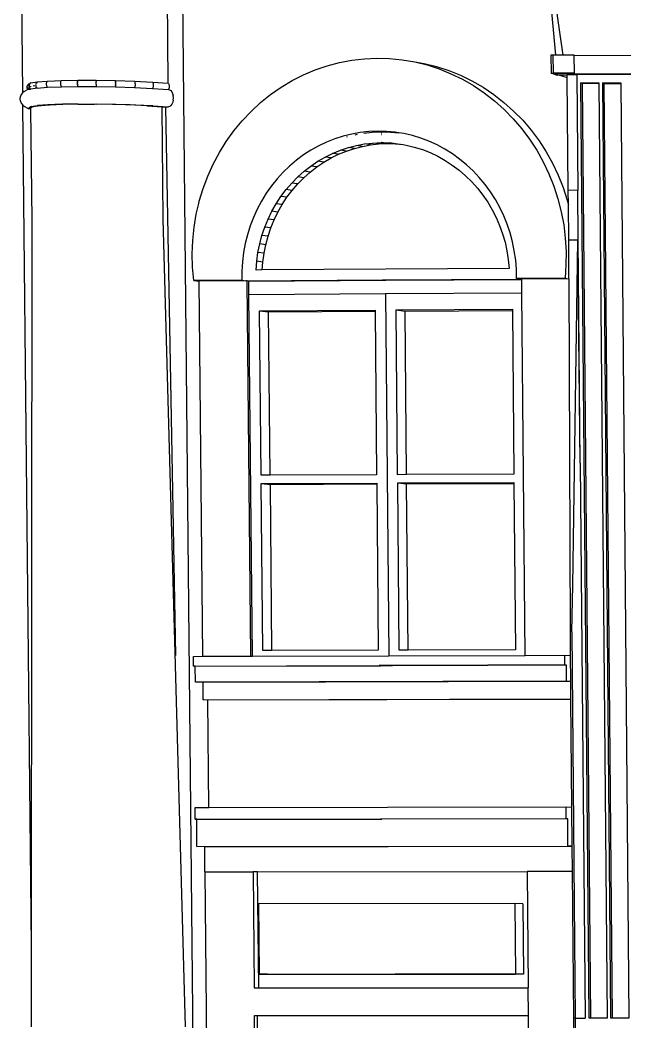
# Model space of a CAD drawing. Extents: x -106 to 80, y -44 to 65.
# Drawn here: x -77.83 to -65.61, y 6.9 to 27.15 of the extents above; entities that cross this region are included whole.
import ezdxf

# ---------------------------------------------------------------- set-up
doc = ezdxf.new("R2010")
doc.units = 0
doc.layers.get('0').update_dxf_attribs({"linetype": 'CONTINUOUS'})

msp = doc.modelspace()

# ---------------------------------------------------------------- linework, layer by layer
for p, q in [((-74.568, 29.406), (-74.251, -2.515)), ((-67.012, 26.436), (-67.238, 28.999)), ((-66.861, 26.435), (-67.238, 28.999)), ((-77.773, 25.679), (-77.806, 28.83)), ((-74.834, 25.867), (-74.853, 27.734)), ((-71.38, 26.286), (-71.129, 26.333)), ((-71.129, 26.333), (-70.875, 26.363)), ((-70.875, 26.363), (-70.621, 26.374)), ((-70.621, 26.374), (-70.366, 26.367)), ((-70.366, 26.367), (-70.112, 26.341)), ((-70.112, 26.341), (-69.86, 26.298)), ((-67.109, 26.433), (-67.106, 26.07)), ((-67.068, 26.432), (-67.109, 26.433)), ((-67.068, 26.436), (-67.068, 26.432)), ((-67.012, 26.436), (-67.068, 26.436)), ((-67.068, 26.432), (-67.065, 26.074)), ((-66.861, 26.435), (-67.012, 26.436)), ((-66.646, 26.434), (-66.861, 26.435)), ((-66.633, 26.429), (-66.646, 26.434)), ((-66.646, 26.434), (-66.646, 26.43)), ((-66.646, 26.43), (-66.643, 26.071)), ((-66.633, 26.429), (-66.646, 26.43)), ((-63.131, 26.406), (-66.633, 26.429)), ((-72.106, 26.038), (-71.869, 26.138)), ((-71.869, 26.138), (-71.627, 26.22)), ((-71.627, 26.22), (-71.38, 26.286)), ((-69.86, 26.298), (-69.665, 26.264)), ((-69.86, 26.298), (-69.611, 26.237)), ((-69.665, 26.264), (-69.417, 26.203)), ((-69.611, 26.237), (-69.367, 26.158)), ((-69.417, 26.203), (-69.173, 26.124)), ((-69.367, 26.158), (-69.128, 26.061)), ((-69.173, 26.124), (-68.934, 26.028)), ((-77.272, 25.913), (-76.993, 25.924)), ((-76.993, 25.924), (-76.999, 25.917)), ((-76.993, 25.924), (-76.659, 25.929)), ((-76.663, 25.922), (-76.666, 25.914)), ((-76.659, 25.929), (-76.663, 25.922)), ((-76.659, 25.922), (-76.659, 25.929)), ((-76.659, 25.929), (-76.288, 25.928)), ((-76.29, 25.921), (-76.292, 25.913)), ((-76.288, 25.928), (-76.29, 25.921)), ((-76.288, 25.912), (-76.288, 25.928)), ((-76.288, 25.928), (-75.9, 25.921)), ((-75.9, 25.921), (-75.9, 25.914)), ((-75.9, 25.905), (-75.9, 25.921)), ((-75.9, 25.921), (-75.515, 25.908)), ((-72.557, 25.788), (-72.335, 25.921)), ((-72.335, 25.921), (-72.106, 26.038)), ((-69.128, 26.061), (-68.895, 25.948)), ((-68.934, 26.028), (-68.703, 25.915)), ((-68.895, 25.948), (-68.671, 25.819)), ((-67.008, 26.039), (-67.106, 26.07)), ((-67.106, 26.07), (-67.052, 26.07)), ((-66.643, 26.071), (-67.065, 26.074)), ((-67.065, 26.074), (-67.052, 26.07)), ((-67.052, 26.07), (-66.954, 26.039)), ((-67.052, 26.07), (-66.63, 26.067)), ((-67.008, 26.039), (-66.954, 26.039)), ((-66.954, 26.039), (-66.778, 25.983)), ((-66.954, 26.039), (-66.778, 26.038)), ((-66.589, 26.037), (-66.778, 26.038)), ((-66.778, 25.983), (-66.778, 26.038)), ((-66.758, 23.704), (-66.778, 25.983)), ((-66.643, 26.071), (-66.63, 26.067)), ((-66.63, 26.067), (-66.589, 26.054)), ((-66.63, 26.067), (-64.992, 26.056)), ((-66.589, 26.054), (-64.952, 26.044)), ((-66.589, 26.037), (-66.589, 26.054)), ((-66.589, 26.037), (-66.568, 23.703)), ((-77.741, 25.703), (-77.696, 25.729)), ((-77.669, 25.739), (-77.696, 25.729)), ((-77.687, 25.801), (-77.688, 25.788)), ((-77.688, 25.788), (-77.687, 25.776)), ((-77.684, 25.813), (-77.687, 25.801)), ((-77.687, 25.776), (-77.684, 25.764)), ((-77.679, 25.824), (-77.684, 25.813)), ((-77.684, 25.764), (-77.679, 25.752)), ((-77.673, 25.834), (-77.679, 25.824)), ((-77.679, 25.752), (-77.672, 25.742)), ((-77.664, 25.843), (-77.673, 25.834)), ((-77.672, 25.742), (-77.669, 25.739)), ((-77.654, 25.745), (-77.669, 25.739)), ((-77.654, 25.85), (-77.664, 25.843)), ((-77.654, 25.85), (-77.611, 25.875)), ((-77.654, 25.845), (-77.654, 25.85)), ((-77.649, 25.847), (-77.654, 25.85)), ((-77.654, 25.83), (-77.654, 25.838)), ((-77.654, 25.808), (-77.654, 25.82)), ((-77.654, 25.767), (-77.654, 25.781)), ((-77.654, 25.745), (-77.653, 25.745)), ((-77.653, 25.745), (-77.653, 25.752)), ((-77.653, 25.745), (-77.64, 25.747)), ((-77.639, 25.841), (-77.644, 25.844)), ((-77.643, 25.826), (-77.644, 25.813)), ((-77.644, 25.813), (-77.643, 25.801)), ((-77.641, 25.838), (-77.643, 25.826)), ((-77.643, 25.801), (-77.64, 25.789)), ((-77.639, 25.841), (-77.641, 25.838)), ((-77.638, 25.785), (-77.641, 25.774)), ((-77.641, 25.759), (-77.641, 25.749)), ((-77.641, 25.749), (-77.64, 25.747)), ((-77.64, 25.789), (-77.638, 25.785)), ((-77.64, 25.747), (-77.613, 25.751)), ((-77.636, 25.849), (-77.639, 25.841)), ((-77.638, 25.785), (-77.635, 25.777)), ((-77.629, 25.859), (-77.636, 25.849)), ((-77.633, 25.797), (-77.636, 25.789)), ((-77.635, 25.777), (-77.628, 25.766)), ((-77.629, 25.803), (-77.633, 25.797)), ((-77.621, 25.868), (-77.629, 25.859)), ((-77.628, 25.766), (-77.62, 25.757)), ((-77.611, 25.875), (-77.621, 25.868)), ((-77.62, 25.757), (-77.613, 25.751)), ((-77.613, 25.751), (-77.61, 25.752)), ((-77.611, 25.875), (-77.482, 25.896)), ((-77.611, 25.869), (-77.611, 25.875)), ((-77.61, 25.793), (-77.611, 25.806)), ((-77.61, 25.752), (-77.61, 25.759)), ((-77.61, 25.752), (-77.608, 25.752)), ((-77.609, 25.794), (-77.609, 25.806)), ((-77.608, 25.752), (-77.521, 25.766)), ((-77.608, 25.752), (-77.608, 25.759)), ((-77.527, 25.807), (-77.562, 25.814)), ((-77.501, 25.768), (-77.521, 25.766)), ((-77.511, 25.847), (-77.512, 25.835)), ((-77.512, 25.835), (-77.511, 25.822)), ((-77.508, 25.859), (-77.511, 25.847)), ((-77.511, 25.822), (-77.508, 25.81)), ((-77.504, 25.87), (-77.508, 25.859)), ((-77.508, 25.81), (-77.503, 25.798)), ((-77.498, 25.88), (-77.504, 25.87)), ((-77.503, 25.798), (-77.497, 25.788)), ((-77.496, 25.777), (-77.501, 25.77)), ((-77.501, 25.77), (-77.501, 25.768)), ((-77.48, 25.77), (-77.501, 25.768)), ((-77.49, 25.889), (-77.498, 25.88)), ((-77.497, 25.788), (-77.489, 25.778)), ((-77.482, 25.896), (-77.49, 25.889)), ((-77.489, 25.778), (-77.48, 25.77)), ((-77.482, 25.896), (-77.272, 25.913)), ((-77.481, 25.872), (-77.481, 25.882)), ((-77.48, 25.77), (-77.27, 25.787)), ((-77.297, 25.864), (-77.298, 25.852)), ((-77.298, 25.852), (-77.297, 25.839)), ((-77.295, 25.876), (-77.297, 25.864)), ((-77.297, 25.839), (-77.294, 25.827)), ((-77.291, 25.887), (-77.295, 25.876)), ((-77.294, 25.827), (-77.29, 25.815)), ((-77.286, 25.897), (-77.291, 25.887)), ((-77.29, 25.815), (-77.285, 25.804)), ((-77.279, 25.906), (-77.286, 25.897)), ((-77.285, 25.804), (-77.278, 25.795)), ((-77.272, 25.913), (-77.279, 25.906)), ((-77.278, 25.795), (-77.27, 25.787)), ((-77.27, 25.787), (-76.991, 25.798)), ((-77.011, 25.887), (-77.013, 25.875)), ((-77.013, 25.875), (-77.013, 25.863)), ((-77.013, 25.863), (-77.012, 25.851)), ((-77.012, 25.851), (-77.01, 25.838)), ((-77.008, 25.898), (-77.011, 25.887)), ((-77.01, 25.838), (-77.007, 25.826)), ((-77.004, 25.908), (-77.008, 25.898)), ((-77.007, 25.826), (-77.003, 25.816)), ((-76.999, 25.917), (-77.004, 25.908)), ((-77.003, 25.816), (-76.997, 25.806)), ((-76.997, 25.806), (-76.991, 25.798)), ((-76.991, 25.798), (-76.658, 25.803)), ((-76.672, 25.881), (-76.673, 25.868)), ((-76.673, 25.868), (-76.672, 25.856)), ((-76.671, 25.893), (-76.672, 25.881)), ((-76.672, 25.856), (-76.671, 25.843)), ((-76.669, 25.904), (-76.671, 25.893)), ((-76.671, 25.843), (-76.668, 25.832)), ((-76.666, 25.914), (-76.669, 25.904)), ((-76.668, 25.832), (-76.665, 25.821)), ((-76.665, 25.821), (-76.662, 25.811)), ((-76.662, 25.811), (-76.658, 25.803)), ((-76.658, 25.881), (-76.658, 25.893)), ((-76.658, 25.832), (-76.658, 25.856)), ((-76.658, 25.803), (-76.658, 25.811)), ((-76.658, 25.803), (-76.287, 25.802)), ((-76.293, 25.903), (-76.294, 25.892)), ((-76.294, 25.892), (-76.294, 25.88)), ((-76.294, 25.88), (-76.294, 25.867)), ((-76.294, 25.867), (-76.294, 25.855)), ((-76.294, 25.855), (-76.293, 25.842)), ((-76.292, 25.913), (-76.293, 25.903)), ((-76.293, 25.842), (-76.292, 25.831)), ((-76.292, 25.831), (-76.291, 25.82)), ((-76.291, 25.82), (-76.289, 25.81)), ((-76.289, 25.81), (-76.287, 25.802)), ((-76.288, 25.88), (-76.288, 25.891)), ((-76.287, 25.831), (-76.287, 25.842)), ((-76.287, 25.802), (-76.287, 25.81)), ((-76.287, 25.802), (-75.899, 25.795)), ((-75.9, 25.914), (-75.899, 25.905)), ((-75.899, 25.872), (-75.9, 25.884)), ((-75.899, 25.905), (-75.899, 25.895)), ((-75.899, 25.895), (-75.899, 25.884)), ((-75.899, 25.884), (-75.898, 25.872)), ((-75.899, 25.823), (-75.899, 25.835)), ((-75.899, 25.795), (-75.899, 25.803)), ((-75.898, 25.803), (-75.899, 25.795)), ((-75.899, 25.795), (-75.514, 25.782)), ((-75.898, 25.872), (-75.898, 25.86)), ((-75.898, 25.86), (-75.898, 25.847)), ((-75.898, 25.847), (-75.898, 25.835)), ((-75.898, 25.835), (-75.898, 25.823)), ((-75.898, 25.823), (-75.898, 25.812)), ((-75.898, 25.812), (-75.898, 25.803)), ((-75.515, 25.908), (-75.512, 25.901)), ((-75.515, 25.901), (-75.515, 25.908)), ((-75.515, 25.908), (-75.153, 25.889)), ((-75.511, 25.79), (-75.514, 25.782)), ((-75.514, 25.782), (-75.152, 25.763)), ((-75.512, 25.901), (-75.51, 25.892)), ((-75.509, 25.799), (-75.511, 25.79)), ((-75.51, 25.892), (-75.508, 25.882)), ((-75.507, 25.81), (-75.509, 25.799)), ((-75.508, 25.882), (-75.507, 25.871)), ((-75.507, 25.871), (-75.506, 25.859)), ((-75.506, 25.822), (-75.507, 25.81)), ((-75.506, 25.859), (-75.505, 25.847)), ((-75.505, 25.847), (-75.506, 25.834)), ((-75.506, 25.834), (-75.506, 25.822)), ((-75.153, 25.889), (-75.149, 25.882)), ((-75.153, 25.889), (-74.834, 25.867)), ((-75.148, 25.771), (-75.152, 25.763)), ((-75.152, 25.763), (-74.833, 25.741)), ((-75.149, 25.882), (-75.145, 25.874)), ((-75.144, 25.781), (-75.148, 25.771)), ((-75.145, 25.874), (-75.141, 25.863)), ((-75.141, 25.792), (-75.144, 25.781)), ((-75.141, 25.863), (-75.139, 25.852)), ((-75.138, 25.803), (-75.141, 25.792)), ((-75.139, 25.852), (-75.137, 25.84)), ((-75.137, 25.816), (-75.138, 25.803)), ((-75.137, 25.84), (-75.137, 25.828)), ((-75.137, 25.828), (-75.137, 25.816)), ((-74.834, 25.867), (-74.829, 25.86)), ((-74.828, 25.749), (-74.833, 25.741)), ((-74.833, 25.741), (-74.807, 25.737)), ((-74.829, 25.86), (-74.824, 25.851)), ((-74.823, 25.759), (-74.828, 25.749)), ((-74.824, 25.851), (-74.82, 25.841)), ((-74.819, 25.769), (-74.823, 25.759)), ((-74.82, 25.841), (-74.817, 25.83)), ((-74.816, 25.781), (-74.819, 25.769)), ((-74.817, 25.83), (-74.815, 25.818)), ((-74.815, 25.793), (-74.816, 25.781)), ((-74.815, 25.818), (-74.814, 25.805)), ((-74.814, 25.805), (-74.815, 25.793)), ((-74.807, 25.737), (-74.783, 25.721)), ((-74.783, 25.721), (-74.762, 25.695)), ((-72.769, 25.64), (-72.557, 25.788)), ((-68.703, 25.915), (-68.478, 25.786)), ((-68.671, 25.819), (-68.455, 25.674)), ((-68.478, 25.786), (-68.263, 25.641)), ((-66.502, 25.878), (-66.139, 25.876)), ((-66.47, 25.868), (-66.502, 25.878)), ((-66.335, 6.97), (-66.502, 25.878)), ((-66.47, 25.868), (-66.139, 25.866)), ((-66.303, 6.97), (-66.47, 25.868)), ((-66.139, 25.876), (-66.139, 25.866)), ((-66.139, 25.866), (-65.972, 6.97)), ((-66.063, 25.875), (-65.7, 25.873)), ((-65.897, 6.97), (-66.063, 25.875)), ((-66.031, 25.865), (-66.063, 25.875)), ((-66.031, 25.865), (-65.699, 25.863)), ((-65.865, 6.97), (-66.031, 25.865)), ((-65.7, 25.873), (-65.699, 25.863)), ((-65.699, 25.863), (-65.534, 6.97)), ((-77.827, 25.553), (-77.821, 25.598)), ((-77.82, 25.507), (-77.827, 25.553)), ((-77.804, 25.64), (-77.821, 25.598)), ((-77.777, 25.676), (-77.804, 25.64)), ((-77.773, 25.679), (-77.777, 25.676)), ((-77.741, 25.703), (-77.773, 25.679)), ((-74.762, 25.695), (-74.746, 25.659)), ((-74.746, 25.659), (-74.736, 25.617)), ((-74.735, 25.526), (-74.745, 25.483)), ((-74.732, 25.572), (-74.736, 25.617)), ((-74.735, 25.526), (-74.732, 25.572)), ((-72.971, 25.477), (-72.769, 25.64)), ((-68.455, 25.674), (-68.249, 25.513)), ((-68.263, 25.641), (-68.057, 25.481)), ((-68.249, 25.513), (-68.053, 25.339)), ((-77.82, 25.507), (-77.802, 25.464)), ((-77.802, 25.464), (-77.774, 25.427)), ((-77.774, 25.427), (-77.77, 25.424)), ((-77.594, 8.419), (-77.77, 25.424)), ((-77.77, 25.424), (-77.738, 25.398)), ((-77.69, 25.371), (-77.738, 25.398)), ((-77.69, 25.371), (-77.648, 25.353)), ((-77.606, 25.396), (-77.649, 25.373)), ((-77.609, 25.349), (-77.649, 25.373)), ((-77.609, 25.345), (-77.648, 25.353)), ((-77.609, 25.377), (-77.556, 25.398)), ((-77.609, 25.349), (-77.609, 25.377)), ((-77.609, 25.345), (-77.609, 25.349)), ((-77.585, 23.103), (-77.609, 25.345)), ((-77.606, 25.396), (-77.477, 25.417)), ((-77.556, 25.398), (-77.428, 25.417)), ((-77.267, 25.433), (-77.477, 25.417)), ((-77.428, 25.417), (-77.427, 25.417)), ((-77.427, 25.417), (-77.402, 25.419)), ((-77.402, 25.419), (-77.4, 25.419)), ((-77.4, 25.419), (-77.242, 25.431)), ((-77.232, 25.431), (-77.4, 25.419)), ((-76.988, 25.444), (-77.267, 25.433)), ((-77.242, 25.431), (-77.232, 25.431)), ((-77.232, 25.431), (-77.228, 25.432)), ((-77.228, 25.432), (-76.969, 25.442)), ((-76.988, 25.444), (-76.654, 25.449)), ((-76.969, 25.442), (-76.967, 25.442)), ((-76.967, 25.442), (-76.966, 25.442)), ((-76.662, 25.446), (-76.966, 25.442)), ((-76.662, 25.446), (-76.659, 25.446)), ((-76.659, 25.446), (-76.321, 25.446)), ((-76.654, 25.449), (-76.283, 25.448)), ((-75.963, 25.44), (-76.321, 25.446)), ((-75.895, 25.441), (-76.283, 25.448)), ((-75.605, 25.429), (-75.963, 25.44)), ((-75.51, 25.428), (-75.895, 25.441)), ((-75.265, 25.413), (-75.605, 25.429)), ((-75.149, 25.41), (-75.51, 25.428)), ((-75.265, 25.413), (-74.959, 25.394)), ((-75.149, 25.41), (-74.829, 25.389)), ((-74.958, 25.385), (-74.959, 25.394)), ((-74.958, 25.385), (-74.829, 25.389)), ((-74.936, 23.119), (-74.958, 25.385)), ((-74.893, 25.387), (-74.692, 14.305)), ((-74.804, 25.396), (-74.829, 25.389)), ((-74.78, 25.416), (-74.804, 25.396)), ((-74.76, 25.445), (-74.78, 25.416)), ((-74.745, 25.483), (-74.76, 25.445)), ((-73.163, 25.3), (-72.971, 25.477)), ((-68.057, 25.481), (-67.862, 25.306)), ((-68.053, 25.339), (-67.869, 25.15)), ((-73.509, 24.906), (-73.342, 25.109)), ((-73.342, 25.109), (-73.163, 25.3)), ((-67.869, 25.15), (-67.698, 24.949)), ((-67.862, 25.306), (-67.678, 25.119)), ((-67.678, 25.119), (-67.507, 24.918)), ((-73.663, 24.691), (-73.509, 24.906)), ((-67.698, 24.949), (-67.539, 24.737)), ((-67.507, 24.918), (-67.349, 24.706)), ((-71.473, 24.745), (-71.638, 24.679)), ((-71.304, 24.799), (-71.473, 24.745)), ((-71.132, 24.841), (-71.304, 24.799)), ((-71.23, 24.786), (-71.215, 24.79)), ((-70.959, 24.872), (-71.132, 24.841)), ((-71.061, 24.828), (-71.013, 24.837)), ((-70.783, 24.891), (-70.959, 24.872)), ((-70.887, 24.859), (-70.715, 24.879)), ((-70.607, 24.898), (-70.783, 24.891)), ((-70.715, 24.879), (-70.536, 24.886)), ((-70.43, 24.894), (-70.607, 24.898)), ((-70.531, 24.885), (-70.536, 24.886)), ((-70.531, 24.88), (-70.536, 24.88)), ((-70.536, 24.862), (-70.531, 24.862)), ((-70.536, 24.85), (-70.531, 24.849)), ((-70.531, 24.834), (-70.536, 24.833)), ((-70.536, 24.833), (-70.531, 24.834)), ((-70.531, 24.886), (-70.348, 24.881)), ((-70.255, 24.877), (-70.43, 24.894)), ((-70.348, 24.881), (-70.177, 24.865)), ((-70.177, 24.865), (-70.255, 24.877)), ((-70.08, 24.849), (-70.177, 24.865)), ((-69.907, 24.809), (-70.08, 24.849)), ((-69.738, 24.757), (-69.907, 24.809)), ((-69.571, 24.695), (-69.738, 24.757)), ((-67.539, 24.737), (-67.395, 24.513)), ((-67.349, 24.706), (-67.204, 24.483)), ((-73.803, 24.466), (-73.663, 24.691)), ((-71.954, 24.516), (-72.104, 24.419)), ((-71.798, 24.603), (-71.954, 24.516)), ((-71.638, 24.679), (-71.798, 24.603)), ((-71.517, 24.451), (-71.36, 24.515)), ((-71.36, 24.515), (-71.199, 24.568)), ((-71.239, 24.496), (-71.36, 24.515)), ((-71.239, 24.496), (-71.078, 24.549)), ((-71.199, 24.568), (-71.036, 24.61)), ((-71.078, 24.549), (-71.199, 24.568)), ((-71.078, 24.549), (-70.915, 24.591)), ((-71.036, 24.61), (-70.87, 24.641)), ((-70.915, 24.591), (-71.036, 24.61)), ((-70.915, 24.591), (-70.749, 24.622)), ((-70.87, 24.641), (-70.703, 24.66)), ((-70.749, 24.622), (-70.87, 24.641)), ((-70.749, 24.622), (-70.582, 24.641)), ((-70.703, 24.66), (-70.534, 24.667)), ((-70.582, 24.641), (-70.703, 24.66)), ((-70.582, 24.641), (-70.414, 24.648)), ((-70.414, 24.648), (-70.534, 24.667)), ((-70.529, 24.667), (-70.366, 24.662)), ((-70.414, 24.648), (-70.529, 24.667)), ((-70.414, 24.648), (-70.414, 24.648)), ((-70.414, 24.648), (-70.409, 24.648)), ((-70.409, 24.648), (-70.414, 24.648)), ((-70.409, 24.648), (-70.246, 24.643)), ((-70.366, 24.662), (-70.198, 24.646)), ((-70.246, 24.643), (-70.366, 24.662)), ((-70.246, 24.643), (-70.095, 24.628)), ((-70.198, 24.646), (-70.095, 24.628)), ((-70.095, 24.628), (-70.031, 24.618)), ((-70.031, 24.618), (-69.867, 24.578)), ((-69.867, 24.578), (-69.705, 24.527)), ((-69.705, 24.527), (-69.547, 24.465)), ((-69.409, 24.621), (-69.571, 24.695)), ((-69.251, 24.536), (-69.409, 24.621)), ((-69.099, 24.441), (-69.251, 24.536)), ((-67.395, 24.513), (-67.265, 24.28)), ((-73.927, 24.232), (-73.803, 24.466)), ((-72.248, 24.312), (-72.385, 24.195)), ((-72.104, 24.419), (-72.248, 24.312)), ((-71.816, 24.29), (-71.669, 24.376)), ((-71.695, 24.271), (-71.548, 24.357)), ((-71.669, 24.376), (-71.517, 24.451)), ((-71.548, 24.357), (-71.669, 24.376)), ((-71.548, 24.357), (-71.395, 24.432)), ((-71.395, 24.432), (-71.517, 24.451)), ((-71.395, 24.432), (-71.239, 24.496)), ((-69.547, 24.465), (-69.393, 24.392)), ((-69.393, 24.392), (-69.244, 24.309)), ((-69.244, 24.309), (-69.1, 24.215)), ((-68.952, 24.336), (-69.099, 24.441)), ((-68.813, 24.221), (-68.952, 24.336)), ((-67.204, 24.483), (-67.075, 24.25)), ((-74.037, 23.989), (-73.927, 24.232)), ((-72.385, 24.195), (-72.515, 24.069)), ((-72.093, 24.089), (-71.958, 24.194)), ((-71.971, 24.071), (-71.836, 24.176)), ((-71.958, 24.194), (-71.816, 24.29)), ((-71.836, 24.176), (-71.958, 24.194)), ((-71.836, 24.176), (-71.695, 24.271)), ((-71.695, 24.271), (-71.816, 24.29)), ((-69.1, 24.215), (-68.962, 24.111)), ((-68.962, 24.111), (-68.831, 23.998)), ((-68.68, 24.097), (-68.813, 24.221)), ((-68.555, 23.964), (-68.68, 24.097)), ((-67.265, 24.28), (-67.15, 24.038)), ((-67.075, 24.25), (-66.96, 24.008)), ((-74.131, 23.739), (-74.037, 23.989)), ((-72.637, 23.935), (-72.751, 23.793)), ((-72.515, 24.069), (-72.637, 23.935)), ((-72.343, 23.851), (-72.222, 23.974)), ((-72.222, 23.974), (-72.093, 24.089)), ((-72.1, 23.956), (-72.222, 23.974)), ((-72.221, 23.833), (-72.1, 23.956)), ((-72.1, 23.956), (-71.971, 24.071)), ((-71.971, 24.071), (-72.093, 24.089)), ((-68.831, 23.998), (-68.708, 23.877)), ((-68.438, 23.823), (-68.555, 23.964)), ((-67.15, 24.038), (-67.051, 23.788)), ((-66.96, 24.008), (-66.861, 23.759)), ((-74.209, 23.482), (-74.131, 23.739)), ((-72.751, 23.793), (-72.856, 23.644)), ((-72.561, 23.58), (-72.456, 23.719)), ((-72.456, 23.719), (-72.343, 23.851)), ((-72.334, 23.702), (-72.456, 23.719)), ((-72.438, 23.563), (-72.334, 23.702)), ((-72.221, 23.833), (-72.343, 23.851)), ((-72.334, 23.702), (-72.221, 23.833)), ((-68.708, 23.877), (-68.592, 23.746)), ((-68.592, 23.746), (-68.484, 23.609)), ((-68.33, 23.675), (-68.438, 23.823)), ((-67.051, 23.788), (-66.967, 23.532)), ((-66.861, 23.759), (-66.778, 23.503)), ((-66.568, 23.703), (-66.758, 23.704)), ((-66.755, 23.413), (-66.758, 23.704)), ((-66.56, 22.709), (-66.568, 23.703)), ((-72.856, 23.644), (-72.952, 23.487)), ((-72.657, 23.434), (-72.561, 23.58)), ((-72.438, 23.563), (-72.561, 23.58)), ((-72.534, 23.417), (-72.438, 23.563)), ((-68.484, 23.609), (-68.385, 23.463)), ((-68.231, 23.52), (-68.33, 23.675)), ((-68.141, 23.358), (-68.231, 23.52)), ((-66.967, 23.532), (-66.901, 23.271)), ((-66.778, 23.503), (-66.755, 23.413)), ((-74.27, 23.221), (-74.219, 23.438)), ((-74.219, 23.438), (-74.209, 23.482)), ((-73.038, 23.325), (-73.114, 23.157)), ((-72.952, 23.487), (-73.038, 23.325)), ((-72.743, 23.282), (-72.657, 23.434)), ((-72.534, 23.417), (-72.657, 23.434)), ((-72.62, 23.264), (-72.534, 23.417)), ((-68.385, 23.463), (-68.296, 23.312)), ((-68.296, 23.312), (-68.216, 23.154)), ((-68.062, 23.191), (-68.141, 23.358)), ((-66.749, 22.697), (-66.755, 23.413)), ((-77.594, 8.419), (-77.585, 23.103)), ((-74.485, 6.8), (-74.936, 23.119)), ((-74.314, 22.956), (-74.27, 23.221)), ((-73.114, 23.157), (-73.18, 22.984)), ((-72.886, 22.96), (-72.82, 23.123)), ((-72.82, 23.123), (-72.743, 23.282)), ((-72.697, 23.106), (-72.82, 23.123)), ((-72.764, 22.943), (-72.697, 23.106)), ((-72.62, 23.264), (-72.743, 23.282)), ((-72.697, 23.106), (-72.62, 23.264)), ((-68.216, 23.154), (-68.145, 22.992)), ((-67.992, 23.019), (-68.062, 23.191)), ((-66.901, 23.271), (-66.851, 23.005)), ((-74.342, 22.688), (-74.314, 22.956)), ((-73.18, 22.984), (-73.235, 22.807)), ((-72.943, 22.793), (-72.886, 22.96)), ((-72.764, 22.943), (-72.886, 22.96)), ((-72.82, 22.776), (-72.764, 22.943)), ((-68.145, 22.992), (-68.086, 22.825)), ((-67.933, 22.842), (-67.992, 23.019)), ((-66.851, 23.005), (-66.819, 22.737)), ((-74.352, 22.418), (-74.342, 22.688)), ((-73.235, 22.807), (-73.28, 22.627)), ((-72.989, 22.621), (-72.943, 22.793)), ((-72.82, 22.776), (-72.943, 22.793)), ((-72.866, 22.605), (-72.82, 22.776)), ((-68.086, 22.825), (-68.036, 22.654)), ((-67.885, 22.662), (-67.933, 22.842)), ((-66.819, 22.737), (-66.803, 22.467)), ((-66.749, 22.697), (-66.75, 22.697)), ((-66.747, 21.916), (-66.75, 22.697)), ((-66.565, 22.696), (-66.749, 22.697)), ((-66.668, 15.714), (-66.565, 22.696)), ((-66.56, 22.709), (-66.565, 22.71)), ((-66.52, 18.192), (-66.565, 22.71)), ((-66.565, 22.696), (-66.565, 22.71)), ((-66.52, 18.192), (-66.56, 22.709)), ((-73.28, 22.627), (-73.314, 22.444)), ((-73.024, 22.447), (-72.989, 22.621)), ((-72.866, 22.605), (-72.989, 22.621)), ((-72.901, 22.431), (-72.866, 22.605)), ((-68.036, 22.654), (-67.998, 22.48)), ((-67.998, 22.48), (-67.97, 22.303)), ((-67.848, 22.479), (-67.885, 22.662)), ((-67.821, 22.294), (-67.848, 22.479)), ((-74.345, 22.149), (-74.352, 22.418)), ((-73.314, 22.444), (-73.336, 22.259)), ((-73.048, 22.271), (-73.024, 22.447)), ((-72.901, 22.431), (-73.024, 22.447)), ((-72.925, 22.255), (-72.901, 22.431)), ((-67.97, 22.303), (-67.953, 22.126)), ((-67.806, 22.108), (-67.821, 22.294)), ((-66.803, 22.467), (-66.805, 22.196)), ((-74.321, 21.88), (-74.345, 22.149)), ((-73.336, 22.259), (-73.348, 22.073)), ((-73.348, 22.073), (-73.348, 21.886)), ((-73.061, 22.093), (-73.048, 22.271)), ((-72.937, 22.094), (-73.061, 22.093)), ((-72.925, 22.255), (-73.048, 22.271)), ((-72.937, 22.094), (-72.925, 22.255)), ((-67.953, 22.126), (-72.937, 22.094)), ((-67.802, 21.921), (-67.806, 22.108)), ((-66.805, 22.196), (-66.824, 21.927)), ((-73.348, 21.886), (-74.321, 21.88)), ((-74.321, 21.88), (-74.213, 21.866)), ((-73.24, 21.872), (-74.213, 21.866)), ((-73.348, 21.886), (-73.271, 21.876)), ((-73.271, 21.876), (-70.503, 21.894)), ((-73.24, 21.872), (-73.271, 21.876)), ((-73.21, 21.868), (-73.24, 21.872)), ((-73.24, 21.86), (-73.24, 21.872)), ((-73.21, 21.868), (-70.443, 21.886)), ((-70.503, 21.894), (-67.729, 21.911)), ((-70.443, 21.886), (-70.503, 21.894)), ((-70.443, 21.886), (-67.699, 21.903)), ((-66.824, 21.927), (-67.802, 21.921)), ((-67.802, 21.921), (-67.729, 21.911)), ((-67.699, 21.907), (-67.729, 21.911)), ((-66.747, 21.913), (-67.699, 21.907)), ((-67.699, 21.903), (-67.699, 21.907)), ((-67.697, 21.634), (-67.699, 21.903)), ((-66.824, 21.927), (-66.747, 21.916)), ((-66.747, 21.913), (-66.747, 21.916)), ((-66.747, 21.913), (-66.724, 14.778)), ((-74.138, 14.286), (-74.213, 21.866)), ((-73.166, 14.289), (-73.24, 21.86)), ((-73.21, 21.86), (-73.21, 21.868)), ((-73.207, 21.601), (-73.21, 21.86)), ((-73.207, 21.601), (-70.45, 21.618)), ((-73.136, 14.289), (-73.207, 21.601)), ((-70.45, 21.618), (-67.697, 21.634)), ((-70.45, 21.618), (-70.382, 14.297)), ((-67.631, 14.305), (-67.697, 21.634)), ((-72.992, 21.27), (-70.659, 21.284)), ((-72.992, 21.27), (-72.808, 21.247)), ((-72.96, 17.944), (-72.992, 21.27)), ((-70.659, 21.284), (-70.659, 21.26)), ((-70.235, 21.286), (-67.887, 21.3)), ((-70.235, 21.286), (-70.055, 21.263)), ((-70.204, 17.957), (-70.235, 21.286)), ((-70.055, 21.263), (-67.887, 21.276)), ((-70.024, 17.958), (-70.055, 21.263)), ((-67.887, 21.3), (-67.887, 21.276)), ((-67.887, 21.276), (-67.857, 17.967)), ((-72.808, 21.247), (-70.659, 21.26)), ((-72.776, 17.945), (-72.808, 21.247)), ((-70.659, 21.26), (-70.628, 17.955)), ((-66.52, 18.192), (-66.42, 6.97)), ((-72.776, 17.945), (-72.96, 17.944)), ((-70.628, 17.955), (-72.776, 17.945)), ((-70.024, 17.958), (-70.204, 17.957)), ((-67.857, 17.967), (-70.024, 17.958)), ((-72.958, 17.777), (-70.627, 17.788)), ((-72.958, 17.777), (-72.774, 17.76)), ((-72.925, 14.403), (-72.958, 17.777)), ((-72.774, 17.76), (-70.626, 17.77)), ((-72.742, 14.404), (-72.774, 17.76)), ((-70.627, 17.788), (-70.626, 17.77)), ((-70.626, 17.77), (-70.595, 14.41)), ((-70.202, 17.789), (-67.855, 17.8)), ((-70.202, 17.789), (-70.022, 17.772)), ((-70.171, 14.412), (-70.202, 17.789)), ((-70.022, 17.772), (-67.855, 17.782)), ((-69.991, 14.412), (-70.022, 17.772)), ((-67.855, 17.8), (-67.855, 17.782)), ((-67.855, 17.782), (-67.825, 14.419)), ((-66.674, 15.411), (-66.668, 15.714)), ((-66.686, 14.779), (-66.674, 15.411)), ((-66.724, 14.778), (-66.719, 14.3)), ((-66.686, 14.779), (-66.617, 6.97)), ((-72.742, 14.404), (-72.925, 14.403)), ((-70.595, 14.41), (-72.742, 14.404)), ((-69.991, 14.412), (-70.171, 14.412)), ((-67.825, 14.419), (-69.991, 14.412)), ((-74.324, 14.285), (-74.138, 14.286)), ((-74.322, 14.087), (-74.324, 14.285)), ((-74.138, 14.286), (-73.166, 14.289)), ((-73.166, 14.289), (-73.136, 14.289)), ((-73.136, 14.289), (-70.382, 14.297)), ((-70.382, 14.297), (-67.631, 14.305)), ((-67.631, 14.305), (-66.829, 14.307)), ((-66.829, 14.307), (-66.719, 14.3)), ((-66.827, 14.109), (-66.829, 14.307)), ((-66.719, 14.3), (-66.715, 13.78)), ((-74.322, 14.087), (-70.58, 14.098)), ((-74.291, 14.085), (-74.322, 14.087)), ((-74.291, 14.085), (-70.55, 14.096)), ((-74.288, 13.765), (-74.291, 14.085)), ((-70.31, 14.099), (-70.58, 14.098)), ((-70.55, 14.096), (-70.58, 14.098)), ((-70.31, 14.097), (-70.55, 14.096)), ((-68.383, 14.104), (-70.31, 14.099)), ((-68.383, 14.102), (-70.31, 14.097)), ((-70.31, 14.097), (-70.31, 14.099)), ((-66.827, 14.109), (-68.383, 14.104)), ((-66.798, 14.107), (-68.383, 14.102)), ((-68.383, 14.102), (-68.383, 14.104)), ((-66.798, 14.107), (-66.827, 14.109)), ((-66.795, 13.785), (-66.798, 14.107)), ((-66.795, 13.785), (-74.288, 13.765)), ((-66.715, 13.776), (-74.132, 13.756)), ((-66.715, 13.78), (-66.795, 13.785)), ((-66.715, 13.78), (-66.715, 13.776)), ((-66.715, 13.776), (-66.712, 13.423)), ((-74.132, 13.756), (-74.288, 13.765)), ((-74.129, 13.404), (-74.132, 13.756)), ((-74.129, 13.404), (-66.712, 13.423)), ((-74.12, 13.404), (-74.129, 13.404)), ((-74.036, 13.399), (-74.12, 13.404)), ((-66.712, 13.418), (-74.036, 13.399)), ((-74.014, 11.229), (-74.036, 13.399)), ((-66.712, 13.423), (-66.712, 13.418)), ((-66.712, 13.418), (-66.692, 11.237)), ((-74.294, 11.228), (-74.098, 11.229)), ((-74.291, 10.993), (-74.294, 11.228)), ((-74.098, 11.229), (-74.014, 11.229)), ((-74.014, 11.229), (-66.802, 11.241)), ((-66.799, 11.004), (-66.802, 11.241)), ((-66.802, 11.241), (-66.692, 11.237)), ((-66.692, 11.237), (-66.685, 10.45)), ((-74.291, 10.993), (-70.551, 10.998)), ((-74.26, 10.992), (-74.291, 10.993)), ((-74.26, 10.992), (-70.521, 10.997)), ((-74.255, 10.442), (-74.26, 10.992)), ((-66.799, 11.004), (-70.551, 10.998)), ((-70.551, 10.998), (-70.521, 10.997)), ((-66.77, 11.003), (-70.521, 10.997)), ((-66.77, 11.003), (-66.799, 11.004)), ((-66.765, 10.452), (-66.77, 11.003)), ((-74.255, 10.442), (-66.765, 10.452)), ((-74.099, 10.438), (-74.255, 10.442)), ((-74.099, 10.438), (-66.685, 10.448)), ((-74.094, 9.93), (-74.099, 10.438)), ((-66.685, 10.45), (-66.765, 10.452)), ((-66.685, 10.45), (-66.685, 10.448)), ((-66.685, 10.448), (-66.681, 9.938)), ((-74.094, 9.93), (-73.124, 9.931)), ((-74.094, 9.93), (-73.966, -3.03)), ((-73.124, 9.931), (-67.591, 9.937)), ((-73.124, 9.931), (-73.101, 7.588)), ((-73.032, 9.929), (-73.124, 9.931)), ((-73.032, 9.929), (-67.591, 9.935)), ((-73.009, 7.588), (-73.032, 9.929)), ((-66.681, 9.938), (-67.591, 9.937)), ((-67.591, 9.937), (-67.591, 9.935)), ((-67.591, 9.935), (-67.57, 7.588)), ((-66.681, 9.938), (-66.654, 6.97)), ((-67.839, 9.29), (-73.015, 9.285)), ((-73.015, 9.285), (-73.001, 7.863)), ((-67.839, 9.29), (-67.827, 7.864)), ((-67.678, 9.287), (-67.839, 9.29)), ((-67.678, 9.287), (-67.665, 7.863)), ((-77.595, 6.8), (-77.594, 8.419)), ((-72.832, 7.862), (-73.001, 7.863)), ((-73.001, 7.863), (-72.832, 7.863)), ((-72.832, 7.862), (-70.252, 7.863)), ((-72.832, 7.863), (-72.832, 7.862)), ((-72.832, 7.863), (-70.252, 7.863)), ((-70.252, 7.863), (-68.326, 7.864)), ((-70.252, 7.863), (-70.252, 7.863)), ((-68.326, 7.863), (-70.252, 7.863)), ((-68.326, 7.863), (-68.326, 7.864)), ((-68.326, 7.864), (-67.827, 7.864)), ((-67.665, 7.863), (-68.326, 7.863)), ((-67.665, 7.863), (-67.827, 7.864)), ((-73.101, 7.588), (-73.009, 7.588)), ((-73.009, 7.588), (-67.57, 7.588)), ((-67.565, 7.026), (-67.57, 7.588)), ((-72.989, -3.931), (-73.096, 7.027)), ((-73.096, 7.027), (-73.034, 7.027)), ((-73.009, 4.464), (-73.034, 7.027)), ((-73.034, 7.027), (-67.565, 7.026)), ((-67.542, 4.457), (-67.565, 7.026)), ((-66.617, 6.97), (-66.654, 6.97)), ((-66.654, 6.97), (-66.575, -1.918)), ((-66.617, 6.97), (-66.42, 6.97)), ((-66.617, 6.97), (-66.617, 6.97)), ((-66.617, 6.97), (-66.537, -1.945)), ((-65.972, 6.97), (-66.335, 6.97)), ((-66.303, 6.97), (-66.335, 6.97)), ((-65.972, 6.97), (-66.303, 6.97)), ((-65.972, 6.97), (-65.972, 6.97)), ((-65.534, 6.97), (-65.897, 6.97)), ((-65.865, 6.97), (-65.897, 6.97)), ((-65.534, 6.97), (-65.865, 6.97))]:
    msp.add_line(p, q)

doc.saveas('drawing.dxf')
